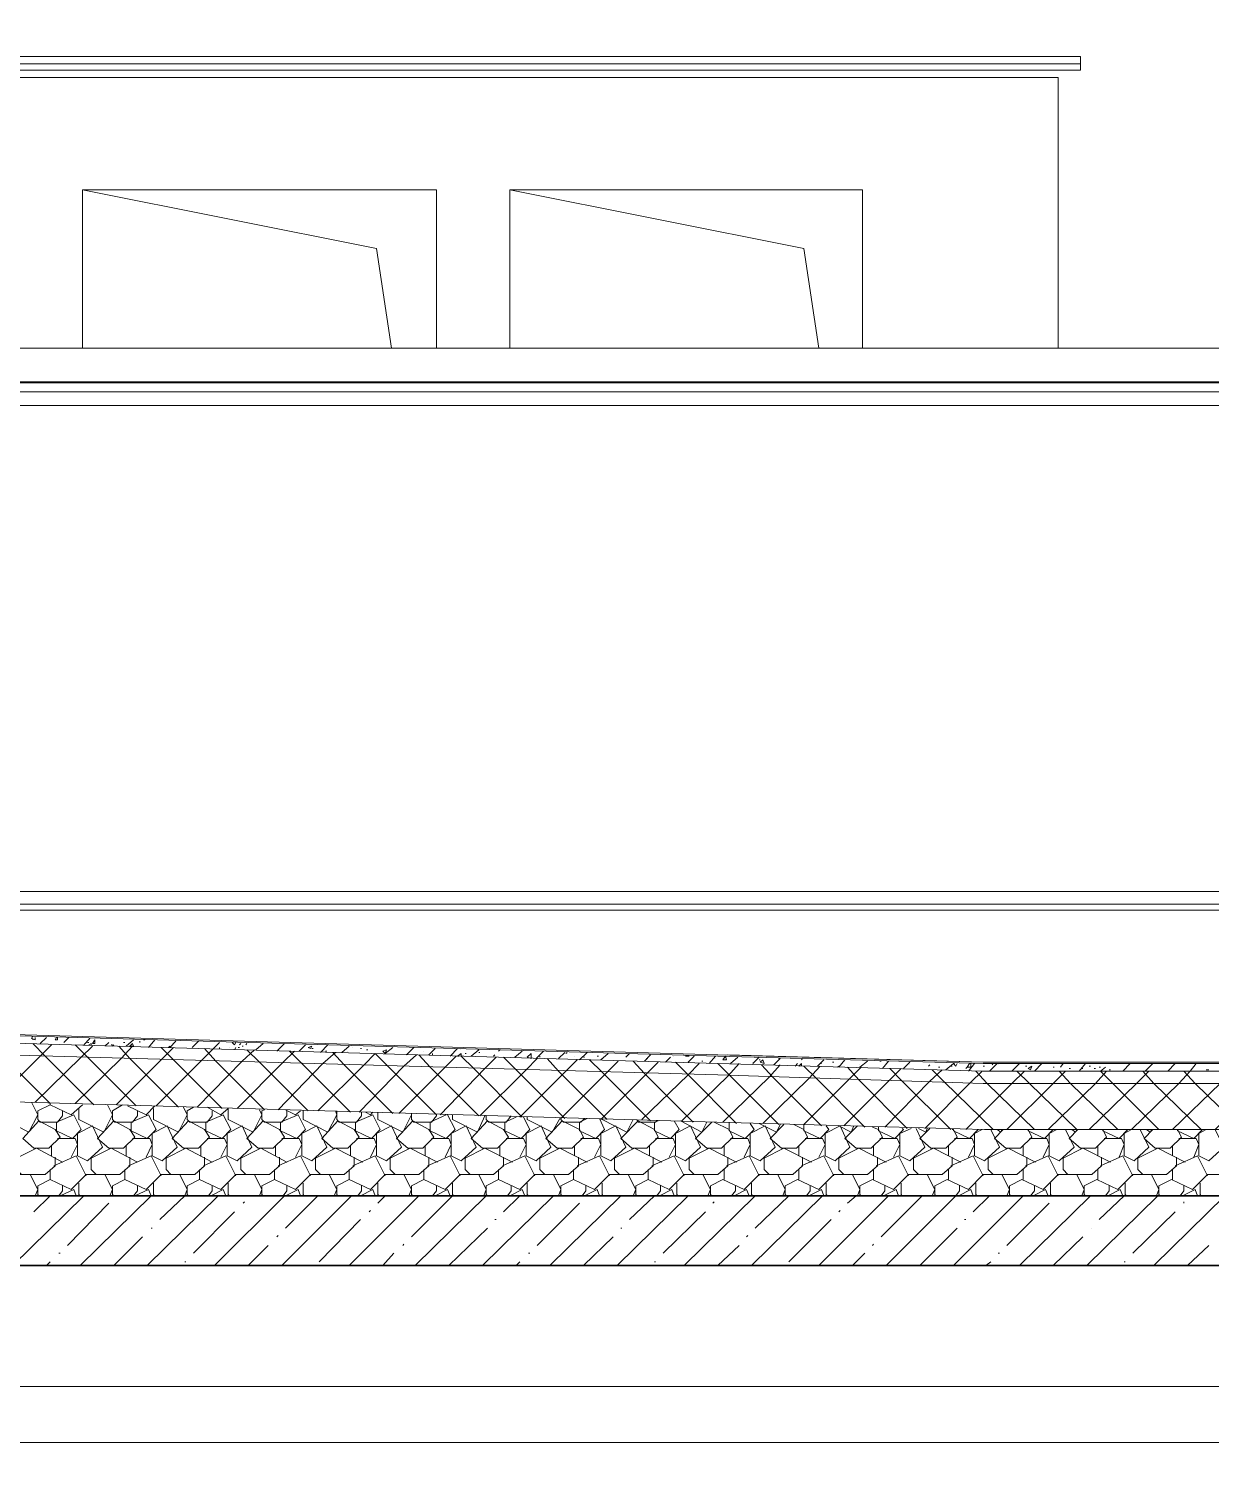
# Model space of a CAD drawing. Header units: millimetres. Extents: x 2294 to 908349, y -83289 to 219220.
# Drawn here: x 871373 to 875517, y 194697 to 199779 of the extents above; entities that cross this region are included whole.
import ezdxf

# ---------------------------------------------------------------- set-up
doc = ezdxf.new("R2010")
doc.units = ezdxf.units.MM
doc.layers.add('PDF _Геометрия', color=7, linetype='Continuous')

msp = doc.modelspace()

# ---------------------------------------------------------------- linework, layer by layer
at = {"layer": 'PDF _Геометрия', "lineweight": 9}
for points in [[(902971, 194821.8), (886249.7, 194821.8), (886096.7, 194511.4), (885786.3, 195132.2), (885628.9, 194821.8), (868588.5, 194821.8), (868588.5, 196990.1), (868278.2, 197147.5), (868898.9, 197453.5), (868588.5, 197610.8), (868588.5, 199779.1)], [(868588.5, 199683), (875062.9, 199683), (875062.9, 199656.7), (868588.5, 199656.7)], [(875062.9, 199656.7), (875062.9, 199634.9), (868588.5, 199634.9), (875062.9, 199634.9), (875062.9, 199665.5)], [(868588.5, 199608.6), (874879.2, 199608.6), (874984.2, 199608.6), (874984.2, 198660), (874984.2, 199215.2), (874984.2, 198660)], [(872645.4, 198660), (872592.9, 199009.7), (871561.2, 199215.2)], [(874144.8, 198660), (874092.4, 199009.7), (873060.7, 199215.2)], [(887836.6, 198542), (869353.6, 198542), (869353.6, 198660), (887836.6, 198660)], [(869432.3, 198458.9), (887836.6, 198458.9), (869432.3, 198458.9), (869432.3, 198542)], [(869432.3, 198507), (869432.3, 198537.6), (887836.6, 198537.6), (877930.6, 198537.6)], [(870022.4, 198537.6), (876649.7, 198537.6)], [(869432.3, 196727.8), (869432.3, 196754), (880002.7, 196754)], [(868588.5, 196688.4), (869353.6, 196688.4), (869353.6, 196710.3), (879845.4, 196710.3)], [(869353.6, 196688.4), (879906.6, 196688.4)], [(874721.9, 196155.1), (873825.7, 196181.3)], [(875836.6, 195442.5), (875836.6, 194821.8), (875836.6, 195018.5), (870105.5, 195018.5), (870105.5, 194821.8), (870105.5, 195442.5)]]:
    msp.add_lwpolyline(points, dxfattribs=at)
for points in [[(871561.2, 199215.2), (871561.2, 198660), (871561.2, 199215.2), (872802.7, 199215.2), (872802.7, 198660), (872802.7, 199215.2)], [(873060.7, 199215.2), (873060.7, 198660), (873060.7, 199215.2), (874297.8, 199215.2), (874297.8, 198660), (874297.8, 199215.2)], [(869432.3, 198507), (887836.6, 198507)], [(869414.8, 195687.3), (879915.3, 195687.3), (879915.3, 195919), (879915.3, 196080.8), (879915.3, 196124.5), (879915.3, 196150.7), (879915.3, 196155.1), (874721.9, 196155.1), (873790.7, 196181.3), (869414.8, 196308.1), (869414.8, 196303.7), (869414.8, 196277.5), (869414.8, 196233.8), (869414.8, 196072)], [(870105.5, 195018.5), (875836.6, 195018.5), (875836.6, 195442.5), (870105.5, 195442.5)]]:
    msp.add_lwpolyline(points, close=True, dxfattribs=at)
at = {"layer": 'PDF _Геометрия', "lineweight": 20}
for points in [[(879915.3, 196124.5), (874721.9, 196124.5), (873790.7, 196150.7), (869414.8, 196277.5), (868588.5, 196225.1)], [(879915.3, 196080.8), (874721.9, 196080.8), (873790.7, 196111.4), (869414.8, 196233.8), (868588.5, 196185.7)], [(879915.3, 195919), (874726.2, 195919), (873786.4, 195945.3), (869414.8, 196072), (868588.5, 196019.6)]]:
    msp.add_lwpolyline(points, dxfattribs=at)
msp.add_lwpolyline([(874721.9, 196150.7), (879915.3, 196150.7), (874721.9, 196150.7), (873790.7, 196177), (869414.8, 196303.7), (873790.7, 196177)], close=True, dxfattribs=at)
at = {"layer": 'PDF _Геометрия', "color": 250, "lineweight": 9, "true_color": 0x1d1d1d}
for points in [[(871237.7, 196225.1), (871277.1, 196181.3), (871447.6, 196010.8), (871447.6, 196006.5), (871403.8, 195984.6), (871403.8, 195954), (871412.6, 195945.3), (871473.8, 195945.3), (871491.3, 195967.1), (871491.3, 195984.6)], [(871250.8, 196015.2), (871412.6, 196177), (871451.9, 196216.3)], [(871395.1, 196242.5), (871395.1, 196233.8), (871382, 196238.2), (871386.4, 196246.9)], [(871386.4, 196233.8), (871386.4, 196238.2)], [(871600.6, 196006.5), (871430.1, 196177), (871386.4, 196220.7)], [(871412.6, 196220.7), (871434.4, 196242.5)], [(871473.8, 196242.5), (871473.8, 196233.8), (871465, 196233.8), (871469.4, 196242.5)], [(871495.6, 196225.1), (871513.1, 196242.5)], [(871749.2, 196002.1), (871578.7, 196172.6), (871535, 196216.3)], [(871565.6, 196216.3), (871587.4, 196238.2)], [(871578.7, 196225.1), (871583.1, 196225.1)], [(871583.1, 196216.3), (871591.8, 196220.7), (871591.8, 196216.3)], [(871639.9, 196211.9), (871653, 196225.1)], [(871661.8, 196216.3), (871666.1, 196216.3)], [(871666.1, 196211.9), (871670.5, 196216.3)], [(871705.5, 196225.1), (871709.9, 196225.1)], [(871714.2, 196211.9), (871740.5, 196233.8)], [(871762.3, 196225.1), (871762.3, 196229.4)], [(871775.4, 196233.8), (871779.8, 196233.8)], [(871792.9, 196207.6), (871814.8, 196233.8)], [(871819.1, 196002.1), (871980.9, 196163.8), (872020.2, 196203.2), (872042.1, 196225.1)], [(871832.3, 196233.8), (871832.3, 196233.8)], [(871832.3, 196233.8), (871832.3, 196233.8)], [(871862.9, 196207.6), (871867.2, 196211.9), (871867.2, 196207.6), (871889.1, 196229.4)], [(871945.9, 196207.6), (871967.8, 196229.4)], [(872098.9, 196225.1), (872094.6, 196216.3), (872085.8, 196225.1), (872090.2, 196225.1)], [(872112, 196216.3), (872116.4, 196220.7)], [(872133.9, 196216.3), (872138.3, 196220.7)], [(872168.9, 196198.8), (872195.1, 196220.7)], [(872190.7, 196220.7), (872190.7, 196220.7)], [(872243.2, 196194.4), (872269.4, 196220.7)], [(872321.9, 196194.4), (872343.7, 196216.3)], [(872396.2, 196190.1), (872422.4, 196216.3)], [(871395.1, 196015.2), (871556.8, 196172.6), (871596.2, 196211.9)], [(871535, 196010.8), (871696.7, 196168.2), (871736.1, 196211.9)], [(871679.3, 196006.5), (871836.6, 196163.8), (871880.3, 196207.6)], [(871897.8, 195997.7), (871727.3, 196168.2), (871688, 196211.9)], [(872050.8, 195993.4), (871880.3, 196163.8), (871836.6, 196207.6)], [(871963.4, 195997.7), (872120.8, 196159.5), (872164.5, 196198.8)], [(872278.2, 195984.6), (872278.2, 195967.1), (872260.7, 195945.3), (872199.5, 195945.3), (872190.7, 195954), (872190.7, 195984.6), (872199.5, 195989), (872029, 196159.5), (871989.6, 196203.2)], [(872042.1, 196203.2), (872042.1, 196207.6)], [(872077.1, 196207.6), (872077.1, 196207.6)], [(872094.6, 196198.8), (872098.9, 196207.6)], [(872103.3, 195993.4), (872265, 196155.1), (872304.4, 196194.4)], [(872107.7, 196207.6), (872112, 196207.6)], [(872120.8, 196211.9), (872125.2, 196211.9)], [(872352.5, 195984.6), (872182, 196155.1), (872138.3, 196198.8)], [(872247.6, 195989), (872404.9, 196150.7), (872448.6, 196190.1)], [(872501.1, 195980.2), (872330.6, 196150.7), (872286.9, 196194.4)], [(872365.6, 196203.2), (872370, 196203.2)], [(872597.3, 195980.2), (872597.3, 195954), (872684.7, 195910.3), (872715.3, 195971.5), (872715.3, 195975.9), (872715.3, 195954), (872724.1, 195945.3), (872785.3, 195945.3), (872802.7, 195967.1), (872802.7, 195971.5), (872632.3, 196142), (872588.5, 196185.7), (872549.2, 196146.4), (872387.4, 195984.6)], [(872413.7, 196194.4), (872418, 196194.4)], [(872649.7, 195975.9), (872479.3, 196146.4), (872439.9, 196190.1)], [(872470.5, 196190.1), (872496.7, 196211.9)], [(872492.4, 196194.4), (872492.4, 196194.4)], [(872509.9, 196207.6), (872509.9, 196207.6)], [(872531.7, 195980.2), (872689.1, 196142), (872732.8, 196181.3)], [(872536.1, 196203.2), (872540.5, 196203.2)], [(872557.9, 196198.8), (872562.3, 196198.8)], [(872623.5, 196185.7), (872627.9, 196198.8), (872614.8, 196194.4), (872623.5, 196185.7), (872649.7, 196207.6)], [(872671.6, 195975.9), (872833.3, 196137.6), (872872.7, 196177)], [(872697.8, 196181.3), (872724.1, 196207.6)], [(872951.4, 195967.1), (872780.9, 196137.6), (872741.5, 196181.3)], [(872759, 196194.4), (872759, 196194.4)], [(872776.5, 196181.3), (872798.4, 196203.2)], [(872789.6, 196181.3), (872789.6, 196185.7)], [(872815.9, 195971.5), (872973.2, 196133.2), (873012.6, 196172.6)], [(872850.8, 196177), (872877.1, 196203.2)], [(872881.4, 196177), (872877.1, 196177), (872890.2, 196185.7), (872890.2, 196177), (872933.9, 196133.2), (873104.4, 195962.8)], [(872885.8, 196198.8), (872885.8, 196198.8)], [(872903.3, 196185.7), (872907.7, 196185.7)], [(872925.2, 196177), (872951.4, 196198.8)], [(872951.4, 196190.1), (872955.8, 196190.1)], [(872955.8, 195967.1), (873117.5, 196128.9), (873156.8, 196168.2)], [(873003.8, 196177), (873008.2, 196181.3)], [(873021.3, 196194.4), (873025.7, 196198.8)], [(873253, 195958.4), (873082.5, 196128.9), (873038.8, 196172.6)], [(873078.2, 196172.6), (873104.4, 196194.4)], [(873095.6, 195962.8), (873257.4, 196124.5), (873296.7, 196163.8)], [(873152.5, 196168.2), (873178.7, 196194.4)], [(873156.8, 196168.2), (873156.8, 196168.2)], [(873156.8, 196168.2), (873156.8, 196168.2)], [(873165.6, 196172.6), (873165.6, 196177)], [(873401.7, 195954), (873231.2, 196124.5), (873191.8, 196168.2)], [(873231.2, 196168.2), (873253, 196190.1)], [(873257.4, 196185.7), (873261.8, 196190.1)], [(873288, 196177), (873288, 196177)], [(873305.5, 196163.8), (873331.7, 196190.1)], [(873318.6, 196172.6), (873323, 196172.6)], [(873554.7, 195949.6), (873384.2, 196120.1), (873340.5, 196163.8)], [(873366.7, 196177), (873371.1, 196177)], [(873379.8, 196163.8), (873406, 196185.7)], [(873467.2, 196172.6), (873480.3, 196185.7)], [(873532.8, 196159.5), (873554.7, 196181.3)], [(873537.2, 196163.8), (873541.5, 196168.2)], [(873545.9, 196172.6), (873545.9, 196172.6)], [(873607.1, 196155.1), (873624.6, 196172.6)], [(873633.3, 196177), (873633.3, 196177)], [(873685.8, 196177), (873690.2, 196177), (873677.1, 196177), (873681.4, 196177)], [(873685.8, 196155.1), (873707.7, 196177)], [(873760.1, 196150.7), (873782, 196177)], [(873782, 196168.2), (873782, 196168.2)], [(873834.4, 196150.7), (873860.7, 196172.6)], [(873913.1, 196150.7), (873935, 196172.6)], [(873935, 196163.8), (873939.4, 196163.8)], [(873987.4, 196146.4), (874009.3, 196168.2), (874004.9, 196168.2)], [(874083.6, 196163.8), (874088, 196168.2)], [(874140.4, 196142), (874162.3, 196163.8)], [(874210.4, 196137.6), (874214.8, 196142), (874214.8, 196137.6), (874236.6, 196163.8)], [(873323, 195958.4), (873309.8, 195945.3), (873248.6, 195945.3), (873239.9, 195954), (873239.9, 195958.4), (873401.7, 196120.1), (873441, 196159.5)], [(873379.8, 195954), (873541.5, 196115.8), (873580.9, 196155.1)], [(873703.3, 195945.3), (873532.8, 196115.8), (873493.5, 196159.5)], [(873642.1, 196155.1), (873685.8, 196111.4), (873725.1, 196150.7)], [(873663.9, 195949.6), (873825.7, 196107), (873865, 196150.7)], [(873733.9, 196159.5), (873738.3, 196159.5)], [(874004.9, 195936.5), (873834.4, 196107), (873790.7, 196150.7)], [(873808.2, 195945.3), (873970, 196102.6), (874009.3, 196146.4)], [(873913.1, 196155.1), (873913.1, 196155.1)], [(874153.6, 195932.2), (873983.1, 196102.6), (873943.7, 196146.4)], [(873948.1, 195940.9), (874109.8, 196098.3), (874149.2, 196142)], [(874061.8, 196142), (874070.5, 196150.7)], [(874074.9, 196142), (874083.6, 196150.7), (874083.6, 196142)], [(874306.6, 195927.8), (874136.1, 196098.3), (874092.4, 196142)], [(874171, 195932.2), (874179.8, 195919), (874149.2, 195888.4), (874092.4, 195914.7), (874092.4, 195936.5), (874254.1, 196098.3), (874293.5, 196137.6)], [(874149.2, 196150.7), (874153.6, 196150.7)], [(874192.9, 196155.1), (874197.3, 196155.1)], [(874232.3, 195932.2), (874394, 196093.9), (874433.3, 196133.2)], [(874455.2, 195923.4), (874284.7, 196093.9), (874245.4, 196137.6)], [(874289.1, 196137.6), (874315.3, 196159.5)], [(874289.1, 196146.4), (874289.1, 196146.4)], [(874359, 196159.5), (874363.4, 196159.5)], [(874363.4, 196159.5), (874363.4, 196159.5)], [(874367.8, 196133.2), (874389.6, 196159.5)], [(874376.5, 195927.8), (874533.9, 196089.5), (874577.6, 196128.9)], [(874380.9, 196159.5), (874380.9, 196159.5)], [(874608.2, 195919), (874437.7, 196089.5), (874394, 196133.2)], [(874442.1, 196133.2), (874463.9, 196155.1)], [(874463.9, 196146.4), (874463.9, 196146.4)], [(874516.4, 196128.9), (874516.4, 196128.9)], [(874516.4, 195923.4), (874678.2, 196085.2), (874717.5, 196124.5)], [(874529.5, 196142), (874533.9, 196146.4)], [(874756.8, 195919), (874586.3, 196085.2), (874542.6, 196128.9)], [(874564.5, 196137.6), (874568.9, 196137.6)], [(874590.7, 196128.9), (874616.9, 196150.7), (874621.3, 196150.7)], [(874608.2, 196142), (874612.6, 196142)], [(874616.9, 196150.7), (874625.7, 196142), (874630.1, 196150.7)], [(874660.7, 196133.2), (874665, 196137.6)], [(874660.7, 195919), (874822.4, 196080.8), (874866.1, 196124.5)], [(874669.4, 196124.5), (874691.3, 196150.7)], [(874901.1, 195919), (874735, 196080.8), (874695.6, 196124.5)], [(874721.9, 196142), (874726.2, 196142)], [(874743.7, 196124.5), (874770, 196150.7)], [(874752.5, 196146.4), (874756.8, 196150.7)], [(874774.3, 196146.4), (874774.3, 196146.4)], [(874804.9, 195919), (874966.7, 196080.8), (875010.4, 196124.5)], [(874822.4, 196124.5), (874848.6, 196150.7)], [(875032.2, 195919), (875045.4, 195910.3), (875049.7, 195919), (874883.6, 196080.8), (874839.9, 196124.5)], [(874870.5, 196142), (874874.9, 196142)], [(874901.1, 196124.5), (874927.3, 196150.7)], [(874949.2, 195919), (875115.3, 196080.8), (875154.7, 196124.5)], [(874966.7, 196137.6), (874971, 196137.6)], [(874979.8, 196124.5), (874979.8, 196124.5)], [(874979.8, 196124.5), (874979.8, 196124.5)], [(875194, 195919), (875027.9, 196080.8), (874988.5, 196124.5)], [(874992.9, 196137.6), (875001.6, 196150.7)], [(875023.5, 196133.2), (875027.9, 196133.2)], [(875036.6, 196124.5), (875036.6, 196124.5)], [(875058.5, 196124.5), (875080.3, 196150.7)], [(875067.2, 196133.2), (875071.6, 196133.2)], [(875093.5, 196142), (875097.8, 196142)], [(875093.5, 195919), (875259.6, 196080.8), (875303.3, 196124.5)], [(875110.9, 196133.2), (875115.3, 196133.2)], [(875128.4, 196137.6), (875132.8, 196137.6)], [(875338.3, 195919), (875176.5, 196080.8), (875132.8, 196124.5), (875150.3, 196137.6)], [(875163.4, 196128.9), (875167.8, 196128.9)], [(875211.5, 196124.5), (875237.7, 196150.7)], [(875272.7, 195919), (875303.3, 195857.8), (875250.8, 195809.8), (875215.9, 195827.2), (875215.9, 195905.9), (875242.1, 195919), (875408.2, 196080.8), (875447.5, 196124.5), (875469.4, 196150.7)], [(875263.9, 196124.5), (875263.9, 196124.5)], [(875486.9, 195919), (875320.8, 196080.8), (875281.4, 196124.5)], [(875290.2, 196124.5), (875316.4, 196150.7)], [(875368.9, 196124.5), (875395.1, 196150.7)], [(875386.3, 195919), (875552.5, 196080.8), (875596.2, 196124.5)], [(875631.2, 195919), (875465, 196080.8), (875425.7, 196124.5)], [(875740.4, 196124.5), (875701.1, 196080.8), (875535, 195919), (875565.6, 195857.8), (875513.1, 195809.8), (875478.1, 195827.2), (875478.1, 195905.9), (875504.4, 195919)], [(875504.4, 196128.9), (875508.8, 196128.9), (875513.1, 196128.9)], [(873524.1, 195954), (873685.8, 196111.4), (873856.3, 195940.9)], [(871285.8, 195993.4), (871285.8, 195954), (871373.2, 195910.3), (871403.8, 195971.5), (871382, 196015.2)], [(871447.6, 196006.5), (871521.9, 195971.5), (871561.2, 196006.5)], [(871548.1, 195993.4), (871548.1, 195954), (871635.5, 195910.3), (871666.1, 195971.5), (871648.7, 196006.5)], [(871753.6, 195984.6), (871753.6, 195967.1), (871736.1, 195945.3), (871674.9, 195945.3), (871666.1, 195954), (871666.1, 195984.6), (871701.1, 196006.5)], [(871718.6, 196002.1), (871784.2, 195971.5), (871814.8, 196002.1)], [(871810.4, 195993.4), (871810.4, 195954), (871897.8, 195910.3), (871928.4, 195971.5), (871915.3, 195997.7)], [(872015.9, 195984.6), (872015.9, 195967.1), (871998.4, 195945.3), (871937.2, 195945.3), (871928.4, 195954), (871928.4, 195984.6), (871950.3, 195997.7)], [(871998.4, 195997.7), (872046.5, 195971.5), (872072.7, 195993.4), (872072.7, 195954), (872160.1, 195910.3), (872190.7, 195971.5), (872182, 195989)], [(872273.8, 195989), (872308.8, 195971.5), (872326.2, 195984.6)], [(872335, 195984.6), (872335, 195954), (872422.4, 195910.3), (872453, 195971.5), (872448.6, 195984.6)], [(872453, 195984.6), (872453, 195954), (872461.8, 195945.3), (872523, 195945.3), (872540.5, 195967.1), (872540.5, 195980.2)], [(872553.6, 195980.2), (872571.1, 195971.5), (872579.8, 195980.2)], [(872833.3, 195971.5), (872837.7, 195971.5), (872780.9, 195945.3), (872780.9, 195914.7), (872837.7, 195888.4), (872868.3, 195919), (872842.1, 195971.5)], [(872833.3, 195971.5), (872833.3, 195971.5)], [(872859.6, 195971.5), (872859.6, 195954), (872947, 195910.3), (872973.2, 195967.1)], [(872977.6, 195967.1), (872977.6, 195954), (872986.4, 195945.3), (873047.6, 195945.3), (873065, 195967.1)], [(873082.5, 195962.8), (873043.2, 195945.3), (873043.2, 195914.7), (873100, 195888.4), (873130.6, 195919), (873108.8, 195962.8)], [(873065, 195967.1), (873065, 195967.1)], [(873121.9, 195962.8), (873121.9, 195954), (873209.3, 195910.3), (873235.5, 195958.4)], [(873331.7, 195958.4), (873305.5, 195945.3), (873305.5, 195914.7), (873362.3, 195888.4), (873392.9, 195919), (873375.4, 195958.4)], [(873384.2, 195954), (873471.6, 195910.3), (873493.5, 195954)], [(873384.2, 195954), (873384.2, 195954)], [(873506.6, 195954), (873510.9, 195945.3), (873572.1, 195945.3), (873576.5, 195949.6)], [(873580.9, 195949.6), (873567.8, 195945.3), (873567.8, 195914.7), (873624.6, 195888.4), (873655.2, 195919), (873637.7, 195949.6)], [(873659.6, 195949.6), (873733.9, 195910.3), (873751.4, 195945.3)], [(873768.9, 195945.3), (873712, 195888.4), (873751.4, 195853.5), (873803.8, 195853.5), (873843.2, 195892.8), (873830.1, 195919), (873777.6, 195945.3)], [(873830.1, 195945.3), (873830.1, 195914.7), (873886.9, 195888.4), (873917.5, 195919), (873904.4, 195940.9)], [(873935, 195940.9), (873996.2, 195910.3), (874009.3, 195936.5)], [(874022.4, 195936.5), (873974.3, 195888.4), (874013.7, 195853.5), (874066.1, 195853.5), (874105.5, 195892.8), (874092.4, 195919), (874057.4, 195936.5)], [(874214.8, 195932.2), (874258.5, 195910.3), (874267.2, 195932.2)], [(874280.3, 195932.2), (874236.6, 195888.4), (874276, 195853.5), (874328.4, 195853.5), (874367.8, 195892.8), (874354.7, 195919), (874332.8, 195927.8)], [(874354.7, 195927.8), (874354.7, 195914.7), (874411.5, 195888.4), (874442.1, 195919), (874437.7, 195923.4)], [(874485.8, 195923.4), (874516.4, 195857.8), (874463.9, 195809.8), (874429, 195827.2), (874429, 195905.9), (874468.3, 195923.4)], [(874494.5, 195923.4), (874520.8, 195910.3), (874525.1, 195923.4)], [(874533.9, 195923.4), (874498.9, 195888.4), (874538.3, 195853.5), (874590.7, 195853.5), (874630.1, 195892.8), (874616.9, 195919), (874612.6, 195919)], [(874616.9, 195919), (874616.9, 195914.7), (874673.8, 195888.4), (874704.4, 195919)], [(874748.1, 195919), (874778.7, 195857.8), (874726.2, 195809.8), (874691.3, 195827.2), (874691.3, 195905.9), (874717.5, 195919)], [(874704.4, 195919), (874704.4, 195919)], [(874791.8, 195919), (874761.2, 195888.4), (874800.6, 195853.5), (874853, 195853.5), (874892.4, 195892.8), (874879.2, 195919), (874879.2, 195914.7), (874936.1, 195888.4), (874966.7, 195919)], [(874770, 195919), (874783.1, 195910.3), (874787.4, 195919)], [(875010.4, 195919), (875041, 195857.8), (874988.5, 195809.8), (874953.6, 195827.2), (874953.6, 195905.9), (874979.8, 195919)], [(874966.7, 195919), (874966.7, 195919)], [(875054.1, 195919), (875023.5, 195888.4), (875062.9, 195853.5), (875115.3, 195853.5), (875154.7, 195892.8), (875141.5, 195919), (875141.5, 195914.7), (875198.4, 195888.4), (875229, 195919)], [(875229, 195919), (875229, 195919)], [(875316.4, 195919), (875285.8, 195888.4), (875325.1, 195853.5), (875377.6, 195853.5), (875416.9, 195892.8), (875403.8, 195919), (875403.8, 195914.7), (875460.7, 195888.4), (875491.3, 195919)], [(875294.5, 195919), (875307.7, 195910.3), (875312, 195919)], [(875491.3, 195919), (875491.3, 195919)], [(871451.9, 195827.2), (871451.9, 195862.2)], [(871521.9, 195822.9), (871543.7, 195866.6), (871535, 195888.4), (871473.8, 195888.4)], [(871714.2, 195827.2), (871714.2, 195862.2)], [(871784.2, 195822.9), (871806, 195866.6), (871797.3, 195888.4), (871736.1, 195888.4)], [(871976.5, 195827.2), (871976.5, 195862.2)], [(872046.5, 195822.9), (872068.3, 195866.6), (872059.6, 195888.4), (871998.4, 195888.4)], [(872238.8, 195827.2), (872238.8, 195862.2)], [(872308.8, 195822.9), (872330.6, 195866.6), (872321.9, 195888.4), (872260.7, 195888.4)], [(872501.1, 195827.2), (872501.1, 195862.2)], [(872571.1, 195822.9), (872592.9, 195866.6), (872584.2, 195888.4), (872523, 195888.4)], [(872763.4, 195827.2), (872763.4, 195862.2)], [(872833.3, 195822.9), (872855.2, 195866.6), (872846.5, 195888.4), (872785.3, 195888.4)], [(873025.7, 195827.2), (873025.7, 195862.2)], [(873095.6, 195822.9), (873117.5, 195866.6), (873108.8, 195888.4), (873047.6, 195888.4)], [(873288, 195827.2), (873288, 195862.2)], [(873357.9, 195822.9), (873379.8, 195866.6), (873371.1, 195888.4), (873309.8, 195888.4)], [(873550.3, 195827.2), (873550.3, 195862.2)], [(873620.2, 195822.9), (873642.1, 195866.6), (873633.3, 195888.4), (873572.1, 195888.4)], [(873812.6, 195827.2), (873812.6, 195862.2)], [(873882.5, 195822.9), (873904.4, 195866.6), (873895.6, 195888.4), (873834.4, 195888.4)], [(874074.9, 195827.2), (874074.9, 195862.2)], [(874144.8, 195822.9), (874166.7, 195866.6), (874157.9, 195888.4), (874096.7, 195888.4)], [(874337.2, 195827.2), (874337.2, 195862.2)], [(874407.1, 195822.9), (874429, 195866.6), (874420.2, 195888.4), (874359, 195888.4)], [(874599.5, 195827.2), (874599.5, 195862.2)], [(874669.4, 195822.9), (874691.3, 195866.6), (874682.5, 195888.4), (874621.3, 195888.4)], [(874861.8, 195827.2), (874861.8, 195862.2)], [(874931.7, 195822.9), (874953.6, 195866.6), (874944.8, 195888.4), (874883.6, 195888.4)], [(875124.1, 195827.2), (875124.1, 195862.2)], [(875198.4, 195822.9), (875215.9, 195866.6), (875207.1, 195888.4), (875145.9, 195888.4)], [(875386.3, 195827.2), (875386.3, 195862.2)], [(875460.7, 195822.9), (875478.1, 195866.6), (875469.4, 195888.4), (875408.2, 195888.4)], [(871185.3, 195779.2), (871185.3, 195744.2), (871259.6, 195709.2), (871312, 195761.7), (871430.1, 195761.7), (871465, 195792.3), (871465, 195822.9)], [(871347, 195761.7), (871329.5, 195779.2), (871329.5, 195818.5), (871399.5, 195853.5), (871491.3, 195805.4)], [(871447.6, 195779.2), (871447.6, 195744.2), (871521.9, 195709.2), (871574.3, 195761.7), (871692.4, 195761.7), (871727.3, 195792.3), (871727.3, 195822.9)], [(871460.7, 195792.3), (871539.4, 195827.2), (871574.3, 195757.3)], [(871609.3, 195761.7), (871591.8, 195779.2), (871591.8, 195818.5), (871661.8, 195853.5), (871753.6, 195805.4)], [(871709.9, 195779.2), (871709.9, 195744.2), (871784.2, 195709.2), (871836.6, 195761.7), (871954.7, 195761.7), (871989.6, 195792.3), (871989.6, 195822.9)], [(871723, 195792.3), (871801.7, 195827.2), (871836.6, 195757.3)], [(871871.6, 195761.7), (871854.1, 195779.2), (871854.1, 195818.5), (871924.1, 195853.5), (872015.9, 195805.4)], [(871972.1, 195779.2), (871972.1, 195744.2), (872046.5, 195709.2), (872098.9, 195761.7), (872217, 195761.7), (872251.9, 195792.3), (872251.9, 195822.9)], [(871985.3, 195792.3), (872064, 195827.2), (872098.9, 195757.3)], [(872133.9, 195761.7), (872116.4, 195779.2), (872116.4, 195818.5), (872186.4, 195853.5), (872278.2, 195805.4)], [(872234.4, 195779.2), (872234.4, 195744.2), (872308.8, 195709.2), (872361.2, 195761.7), (872479.3, 195761.7), (872514.2, 195792.3), (872514.2, 195822.9)], [(872247.6, 195792.3), (872326.2, 195827.2), (872361.2, 195757.3)], [(872396.2, 195761.7), (872378.7, 195779.2), (872378.7, 195818.5), (872448.6, 195853.5), (872544.8, 195805.4)], [(872496.7, 195779.2), (872496.7, 195744.2), (872571.1, 195709.2), (872623.5, 195761.7), (872741.5, 195761.7), (872776.5, 195792.3), (872776.5, 195822.9)], [(872509.9, 195792.3), (872588.5, 195827.2), (872623.5, 195757.3)], [(872658.5, 195761.7), (872641, 195779.2), (872641, 195818.5), (872710.9, 195853.5), (872807.1, 195805.4)], [(872759, 195779.2), (872759, 195744.2), (872833.3, 195709.2), (872885.8, 195761.7), (873003.8, 195761.7), (873038.8, 195792.3), (873038.8, 195822.9)], [(872772.1, 195792.3), (872850.8, 195827.2), (872885.8, 195757.3)], [(872920.8, 195761.7), (872903.3, 195779.2), (872903.3, 195818.5), (872973.2, 195853.5), (873069.4, 195805.4)], [(873021.3, 195779.2), (873021.3, 195744.2), (873095.6, 195709.2), (873148.1, 195761.7), (873266.1, 195761.7), (873301.1, 195792.3), (873301.1, 195822.9)], [(873034.4, 195792.3), (873113.1, 195827.2), (873148.1, 195757.3)], [(873183.1, 195761.7), (873165.6, 195779.2), (873165.6, 195818.5), (873235.5, 195853.5), (873331.7, 195805.4)], [(873283.6, 195779.2), (873283.6, 195744.2), (873357.9, 195709.2), (873410.4, 195761.7), (873528.4, 195761.7), (873563.4, 195792.3), (873563.4, 195822.9)], [(873296.7, 195792.3), (873375.4, 195827.2), (873410.4, 195757.3)], [(873445.4, 195761.7), (873427.9, 195779.2), (873427.9, 195818.5), (873497.8, 195853.5), (873594, 195805.4)], [(873545.9, 195779.2), (873545.9, 195744.2), (873620.2, 195709.2), (873672.7, 195761.7), (873790.7, 195761.7), (873825.7, 195792.3), (873825.7, 195822.9)], [(873559, 195792.3), (873637.7, 195827.2), (873672.7, 195757.3)], [(873707.7, 195761.7), (873690.2, 195779.2), (873690.2, 195818.5), (873760.1, 195853.5), (873856.3, 195805.4)], [(873768.9, 195687.3), (873764.5, 195691.7), (873764.5, 195722.3), (873808.2, 195744.2), (873882.5, 195709.2), (873935, 195761.7), (874053, 195761.7), (874088, 195792.3), (874088, 195822.9)], [(873821.3, 195792.3), (873900, 195827.2), (873935, 195757.3)], [(873970, 195761.7), (873952.5, 195779.2), (873952.5, 195818.5), (874022.4, 195853.5), (874118.6, 195805.4)], [(874031.2, 195687.3), (874026.8, 195691.7), (874026.8, 195722.3), (874070.5, 195744.2), (874144.8, 195709.2), (874197.3, 195761.7), (874315.3, 195761.7), (874350.3, 195792.3), (874350.3, 195822.9)], [(874083.6, 195792.3), (874162.3, 195827.2), (874197.3, 195757.3)], [(874232.3, 195761.7), (874214.8, 195779.2), (874214.8, 195818.5), (874284.7, 195853.5), (874380.9, 195805.4)], [(874293.5, 195687.3), (874289.1, 195691.7), (874289.1, 195722.3), (874332.8, 195744.2), (874407.1, 195709.2), (874459.6, 195761.7), (874577.6, 195761.7), (874612.6, 195792.3), (874612.6, 195822.9)], [(874345.9, 195792.3), (874424.6, 195827.2), (874459.6, 195757.3)], [(874494.5, 195761.7), (874477.1, 195779.2), (874477.1, 195818.5), (874547, 195853.5), (874643.2, 195805.4)], [(874555.7, 195687.3), (874551.4, 195691.7), (874551.4, 195722.3), (874595.1, 195744.2), (874669.4, 195709.2), (874721.9, 195761.7), (874839.9, 195761.7), (874874.9, 195792.3), (874874.9, 195822.9)], [(874608.2, 195792.3), (874686.9, 195827.2), (874721.9, 195757.3)], [(874756.8, 195761.7), (874739.4, 195779.2), (874739.4, 195818.5), (874809.3, 195853.5), (874905.5, 195805.4)], [(874818, 195687.3), (874813.7, 195691.7), (874813.7, 195722.3), (874857.4, 195744.2), (874931.7, 195709.2), (874984.2, 195761.7), (875102.2, 195761.7), (875137.2, 195792.3), (875137.2, 195822.9)], [(874870.5, 195792.3), (874949.2, 195827.2), (874984.2, 195757.3)], [(875019.1, 195761.7), (875001.6, 195779.2), (875001.6, 195818.5), (875071.6, 195853.5), (875167.8, 195805.4)], [(875080.3, 195687.3), (875076, 195691.7), (875076, 195722.3), (875119.7, 195744.2), (875194, 195709.2), (875246.5, 195761.7), (875364.5, 195761.7), (875399.5, 195792.3), (875399.5, 195822.9)], [(875132.8, 195792.3), (875211.5, 195827.2), (875246.5, 195757.3)], [(875281.4, 195761.7), (875263.9, 195779.2), (875263.9, 195818.5), (875333.9, 195853.5), (875430.1, 195805.4)], [(875342.6, 195687.3), (875338.3, 195691.7), (875338.3, 195722.3), (875382, 195744.2), (875456.3, 195709.2), (875508.8, 195761.7), (875626.8, 195761.7), (875661.8, 195792.3), (875661.8, 195822.9)], [(875395.1, 195792.3), (875473.8, 195827.2), (875508.8, 195757.3)], [(871395.1, 195687.3), (871403.8, 195709.2), (871377.6, 195761.7)], [(871657.4, 195687.3), (871666.1, 195709.2), (871639.9, 195761.7)], [(871832.3, 195604.3), (871919.7, 195687.3), (871928.4, 195709.2), (871902.2, 195761.7)], [(872182, 195687.3), (872190.7, 195709.2), (872164.5, 195761.7)], [(872444.3, 195687.3), (872453, 195709.2), (872426.8, 195761.7)], [(872706.6, 195687.3), (872715.3, 195709.2), (872689.1, 195761.7)], [(872968.9, 195687.3), (872977.6, 195709.2), (872951.4, 195761.7)], [(873231.2, 195687.3), (873239.9, 195709.2), (873213.7, 195761.7)], [(873493.5, 195687.3), (873502.2, 195709.2), (873476, 195761.7)], [(873755.7, 195687.3), (873764.5, 195709.2), (873738.3, 195761.7)], [(873812.6, 195744.2), (873812.6, 195779.2)], [(874018, 195687.3), (874026.8, 195709.2), (874000.6, 195761.7)], [(874074.9, 195744.2), (874074.9, 195779.2)], [(874280.3, 195687.3), (874289.1, 195709.2), (874262.9, 195761.7)], [(874337.2, 195744.2), (874337.2, 195779.2)], [(874542.6, 195687.3), (874551.4, 195709.2), (874525.1, 195761.7)], [(874599.5, 195744.2), (874599.5, 195779.2)], [(874804.9, 195687.3), (874813.7, 195709.2), (874787.4, 195761.7)], [(874861.8, 195744.2), (874861.8, 195779.2)], [(875067.2, 195687.3), (875076, 195709.2), (875049.7, 195761.7)], [(875124.1, 195744.2), (875124.1, 195779.2)], [(875329.5, 195687.3), (875338.3, 195709.2), (875312, 195761.7)], [(875386.3, 195744.2), (875386.3, 195779.2)], [(871408.2, 195687.3), (871403.8, 195691.7), (871403.8, 195722.3), (871447.6, 195744.2)], [(871478.2, 195687.3), (871491.3, 195704.8), (871491.3, 195722.3)], [(871539.4, 195687.3), (871530.6, 195709.2), (871482.5, 195687.3)], [(871552.5, 195687.3), (871548.1, 195691.7), (871548.1, 195731.1)], [(871552.5, 195442.5), (871801.7, 195687.3), (871792.9, 195709.2), (871744.8, 195687.3)], [(871670.5, 195687.3), (871666.1, 195691.7), (871666.1, 195722.3), (871709.9, 195744.2)], [(871740.5, 195687.3), (871753.6, 195704.8), (871753.6, 195722.3)], [(871814.8, 195687.3), (871810.4, 195691.7), (871810.4, 195731.1)], [(871932.8, 195687.3), (871928.4, 195691.7), (871928.4, 195722.3), (871972.1, 195744.2)], [(872002.7, 195687.3), (872015.9, 195704.8), (872015.9, 195722.3)], [(872064, 195687.3), (872055.2, 195709.2), (872011.5, 195687.3)], [(872077.1, 195687.3), (872072.7, 195691.7), (872072.7, 195731.1)], [(872195.1, 195687.3), (872190.7, 195691.7), (872190.7, 195722.3), (872234.4, 195744.2)], [(872265, 195687.3), (872278.2, 195704.8), (872278.2, 195722.3)], [(872326.2, 195687.3), (872317.5, 195709.2), (872273.8, 195687.3)], [(872339.4, 195687.3), (872335, 195691.7), (872335, 195731.1)], [(872457.4, 195687.3), (872453, 195691.7), (872453, 195722.3), (872496.7, 195744.2)], [(872527.3, 195687.3), (872540.5, 195704.8), (872540.5, 195722.3)], [(872588.5, 195687.3), (872579.8, 195709.2), (872536.1, 195687.3)], [(872601.7, 195687.3), (872597.3, 195691.7), (872597.3, 195731.1)], [(872719.7, 195687.3), (872715.3, 195691.7), (872715.3, 195722.3), (872759, 195744.2)], [(872789.6, 195687.3), (872802.7, 195704.8), (872802.7, 195722.3)], [(872850.8, 195687.3), (872842.1, 195709.2), (872798.4, 195687.3)], [(872863.9, 195687.3), (872859.6, 195691.7), (872859.6, 195731.1)], [(872982, 195687.3), (872977.6, 195691.7), (872977.6, 195722.3), (873021.3, 195744.2)], [(873051.9, 195687.3), (873065, 195704.8), (873065, 195722.3)], [(873113.1, 195687.3), (873104.4, 195709.2), (873060.7, 195687.3)], [(873126.2, 195687.3), (873121.9, 195691.7), (873121.9, 195731.1)], [(873244.3, 195687.3), (873239.9, 195691.7), (873239.9, 195722.3), (873283.6, 195744.2)], [(873314.2, 195687.3), (873327.3, 195704.8), (873327.3, 195722.3)], [(873375.4, 195687.3), (873366.7, 195709.2), (873323, 195687.3)], [(873388.5, 195687.3), (873384.2, 195691.7), (873384.2, 195731.1)], [(873506.6, 195687.3), (873502.2, 195691.7), (873502.2, 195722.3), (873545.9, 195744.2)], [(873576.5, 195687.3), (873589.6, 195704.8), (873589.6, 195722.3)], [(873637.7, 195687.3), (873629, 195709.2), (873585.3, 195687.3)], [(873650.8, 195687.3), (873646.5, 195691.7), (873646.5, 195731.1)], [(873838.8, 195687.3), (873851.9, 195704.8), (873851.9, 195722.3)], [(873900, 195687.3), (873891.3, 195709.2), (873847.6, 195687.3)], [(873913.1, 195687.3), (873908.8, 195691.7), (873908.8, 195731.1)], [(874101.1, 195687.3), (874114.2, 195704.8), (874114.2, 195722.3)], [(874162.3, 195687.3), (874153.6, 195709.2), (874109.8, 195687.3)], [(874175.4, 195687.3), (874171, 195691.7), (874171, 195731.1)], [(874363.4, 195687.3), (874376.5, 195704.8), (874376.5, 195722.3)], [(874424.6, 195687.3), (874415.9, 195709.2), (874372.1, 195687.3)], [(874380.9, 195442.5), (874625.7, 195687.3), (874638.8, 195704.8), (874638.8, 195722.3)], [(874437.7, 195687.3), (874433.3, 195691.7), (874433.3, 195731.1)], [(874686.9, 195687.3), (874678.2, 195709.2), (874634.4, 195687.3)], [(874700, 195687.3), (874695.6, 195691.7), (874695.6, 195731.1)], [(874888, 195687.3), (874901.1, 195704.8), (874901.1, 195722.3)], [(874949.2, 195687.3), (874940.4, 195709.2), (874896.7, 195687.3)], [(874962.3, 195687.3), (874957.9, 195691.7), (874957.9, 195731.1)], [(875150.3, 195687.3), (875163.4, 195704.8), (875163.4, 195722.3)], [(875211.5, 195687.3), (875202.7, 195709.2), (875159, 195687.3)], [(875224.6, 195687.3), (875220.2, 195691.7), (875220.2, 195731.1)], [(875412.6, 195687.3), (875425.7, 195704.8), (875425.7, 195722.3)], [(875473.8, 195687.3), (875465, 195709.2), (875421.3, 195687.3)], [(875486.9, 195687.3), (875482.5, 195691.7), (875482.5, 195731.1)], [(871316.4, 195442.5), (871565.6, 195687.3)], [(871390.7, 195630.5), (871447.6, 195687.3)], [(871508.8, 195512.5), (871653, 195661.1)], [(871788.5, 195442.5), (872037.7, 195687.3)], [(872024.6, 195442.5), (872269.4, 195687.3)], [(872125.2, 195661.1), (872129.5, 195665.5)], [(872260.7, 195442.5), (872505.5, 195687.3)], [(872273.8, 195573.7), (872387.4, 195687.3)], [(872496.7, 195442.5), (872741.5, 195687.3)], [(872597.3, 195661.1), (872623.5, 195687.3)], [(872715.3, 195543.1), (872859.6, 195687.3)], [(872728.4, 195442.5), (872977.6, 195687.3)], [(872964.5, 195442.5), (873213.7, 195687.3)], [(873038.8, 195630.5), (873095.6, 195687.3)], [(873156.8, 195512.5), (873305.5, 195661.1)], [(873200.6, 195442.5), (873449.7, 195687.3)], [(873436.6, 195442.5), (873685.8, 195687.3)], [(873480.3, 195604.3), (873567.8, 195687.3)], [(873672.7, 195442.5), (873921.9, 195687.3)], [(873773.2, 195661.1), (873777.6, 195665.5)], [(873908.8, 195442.5), (874157.9, 195687.3)], [(873921.9, 195573.7), (874039.9, 195687.3)], [(874144.8, 195442.5), (874389.6, 195687.3)], [(874245.4, 195661.1), (874276, 195687.3)], [(874363.4, 195543.1), (874507.7, 195687.3)], [(874616.9, 195442.5), (874861.8, 195687.3)], [(874686.9, 195630.5), (874743.7, 195687.3)], [(874804.9, 195512.5), (874953.6, 195661.1)], [(874848.6, 195442.5), (875097.8, 195687.3)], [(875084.7, 195442.5), (875333.9, 195687.3)], [(875128.4, 195604.3), (875215.9, 195687.3)], [(875320.8, 195442.5), (875570, 195687.3)], [(875425.7, 195661.1), (875425.7, 195665.5)], [(871950.3, 195486.3), (872094.6, 195630.5)], [(872566.7, 195630.5), (872571.1, 195634.9)], [(873598.4, 195486.3), (873747, 195630.5)], [(874214.8, 195630.5), (874219.1, 195634.9)], [(875246.5, 195486.3), (875395.1, 195630.5)], [(871801.7, 195573.7), (871806, 195573.7)], [(872391.8, 195455.7), (872536.1, 195604.3)], [(872846.5, 195442.5), (872982, 195573.7)], [(873008.2, 195604.3), (873012.6, 195604.3)], [(873449.7, 195573.7), (873454.1, 195573.7)], [(874039.9, 195455.7), (874188.5, 195604.3)], [(874498.9, 195442.5), (874630.1, 195573.7)], [(874656.3, 195604.3), (874660.7, 195604.3)], [(875102.2, 195573.7), (875102.2, 195573.7)], [(871670.5, 195442.5), (871771.1, 195543.1)], [(872142.6, 195442.5), (872212.6, 195512.5)], [(872243.2, 195543.1), (872247.6, 195547.5)], [(872684.7, 195512.5), (872689.1, 195516.9)], [(873318.6, 195442.5), (873423.5, 195543.1)], [(873790.7, 195442.5), (873865, 195512.5)], [(873891.3, 195543.1), (873895.6, 195547.5)], [(874332.8, 195512.5), (874337.2, 195516.9)], [(874966.7, 195442.5), (875071.6, 195543.1)], [(875438.8, 195442.5), (875513.1, 195512.5)], [(871434.4, 195442.5), (871447.6, 195455.7)], [(871478.2, 195486.3), (871482.5, 195486.3)], [(871919.7, 195455.7), (871924.1, 195455.7)], [(872614.8, 195442.5), (872654.1, 195486.3)], [(873082.5, 195442.5), (873095.6, 195455.7)], [(873126.2, 195486.3), (873130.6, 195486.3)], [(873567.8, 195455.7), (873572.1, 195455.7)], [(874262.9, 195442.5), (874306.6, 195486.3)], [(874730.6, 195442.5), (874748.1, 195455.7)], [(874774.3, 195486.3), (874778.7, 195486.3)], [(875215.9, 195455.7), (875220.2, 195455.7)]]:
    msp.add_lwpolyline(points, dxfattribs=at)
for points in [[(871604.9, 196233.8), (871604.9, 196220.7), (871596.2, 196220.7)], [(871736.1, 196220.7), (871740.5, 196211.9), (871727.3, 196211.9)], [(872365.6, 196211.9), (872361.2, 196203.2), (872352.5, 196207.6)], [(873135, 196168.2), (873121.9, 196172.6), (873135, 196185.7)], [(873817, 196177), (873821.3, 196163.8), (873808.2, 196163.8)], [(873948.1, 196163.8), (873952.5, 196150.7), (873939.4, 196155.1)], [(874678.2, 196150.7), (874678.2, 196137.6), (874665, 196137.6), (874673.8, 196150.7)], [(874892.4, 196142), (874888, 196128.9), (874879.2, 196133.2)], [(875159, 196124.5), (875154.7, 196124.5)], [(871469.4, 195945.3), (871469.4, 195914.7), (871526.2, 195888.4), (871556.8, 195919), (871530.6, 195971.5)], [(871731.7, 195945.3), (871731.7, 195914.7), (871788.5, 195888.4), (871819.1, 195919), (871792.9, 195971.5)], [(871994, 195945.3), (871994, 195914.7), (872050.8, 195888.4), (872081.4, 195919), (872055.2, 195971.5)], [(872256.3, 195945.3), (872256.3, 195914.7), (872313.1, 195888.4), (872343.7, 195919), (872317.5, 195971.5)], [(872518.6, 195945.3), (872518.6, 195914.7), (872575.4, 195888.4), (872606, 195919), (872579.8, 195971.5)], [(871443.2, 195853.5), (871482.5, 195892.8), (871465, 195919), (871408.2, 195949.6), (871351.4, 195888.4), (871390.7, 195853.5)], [(871543.7, 195827.2), (871543.7, 195905.9), (871596.2, 195932.2), (871631.2, 195857.8), (871578.7, 195809.8)], [(871705.5, 195853.5), (871744.8, 195892.8), (871727.3, 195919), (871670.5, 195949.6), (871613.7, 195888.4), (871653, 195853.5)], [(871806, 195827.2), (871806, 195905.9), (871858.5, 195932.2), (871893.5, 195857.8), (871841, 195809.8)], [(871967.8, 195853.5), (872007.1, 195892.8), (871989.6, 195919), (871932.8, 195949.6), (871876, 195888.4), (871915.3, 195853.5)], [(872068.3, 195827.2), (872068.3, 195905.9), (872120.8, 195932.2), (872155.8, 195857.8), (872103.3, 195809.8)], [(872230.1, 195853.5), (872269.4, 195892.8), (872251.9, 195919), (872195.1, 195949.6), (872138.3, 195888.4), (872177.6, 195853.5)], [(872330.6, 195827.2), (872330.6, 195905.9), (872383.1, 195932.2), (872418, 195857.8), (872365.6, 195809.8)], [(872492.4, 195853.5), (872531.7, 195892.8), (872514.2, 195919), (872457.4, 195949.6), (872400.6, 195888.4), (872439.9, 195853.5)], [(872592.9, 195827.2), (872592.9, 195905.9), (872645.4, 195932.2), (872680.3, 195857.8), (872627.9, 195809.8)], [(872754.7, 195853.5), (872794, 195892.8), (872776.5, 195919), (872719.7, 195949.6), (872662.9, 195888.4), (872702.2, 195853.5)], [(872855.2, 195827.2), (872855.2, 195905.9), (872907.7, 195932.2), (872942.6, 195857.8), (872890.2, 195809.8)], [(873017, 195853.5), (873056.3, 195892.8), (873038.8, 195919), (872982, 195949.6), (872925.2, 195888.4), (872964.5, 195853.5)], [(873117.5, 195827.2), (873117.5, 195905.9), (873170, 195932.2), (873204.9, 195857.8), (873152.5, 195809.8)], [(873279.2, 195853.5), (873318.6, 195892.8), (873305.5, 195919), (873244.3, 195949.6), (873187.4, 195888.4), (873226.8, 195853.5)], [(873379.8, 195827.2), (873379.8, 195905.9), (873432.3, 195932.2), (873467.2, 195857.8), (873414.8, 195809.8)], [(873541.5, 195853.5), (873580.9, 195892.8), (873567.8, 195919), (873510.9, 195949.6), (873449.7, 195888.4), (873489.1, 195853.5)], [(873642.1, 195827.2), (873642.1, 195905.9), (873694.5, 195932.2), (873729.5, 195857.8), (873677.1, 195809.8)], [(873904.4, 195827.2), (873904.4, 195905.9), (873956.8, 195932.2), (873991.8, 195857.8), (873939.4, 195809.8)], [(874166.7, 195827.2), (874166.7, 195905.9), (874219.1, 195932.2), (874254.1, 195857.8), (874201.7, 195809.8)]]:
    msp.add_lwpolyline(points, close=True, dxfattribs=at)
at = {"layer": 'PDF _Геометрия', "lineweight": 30}
msp.add_lwpolyline([(868588.5, 195442.5), (901191.7, 195442.5), (901191.7, 195687.3), (868588.5, 195687.3)], dxfattribs=at)

doc.saveas('drawing.dxf')
